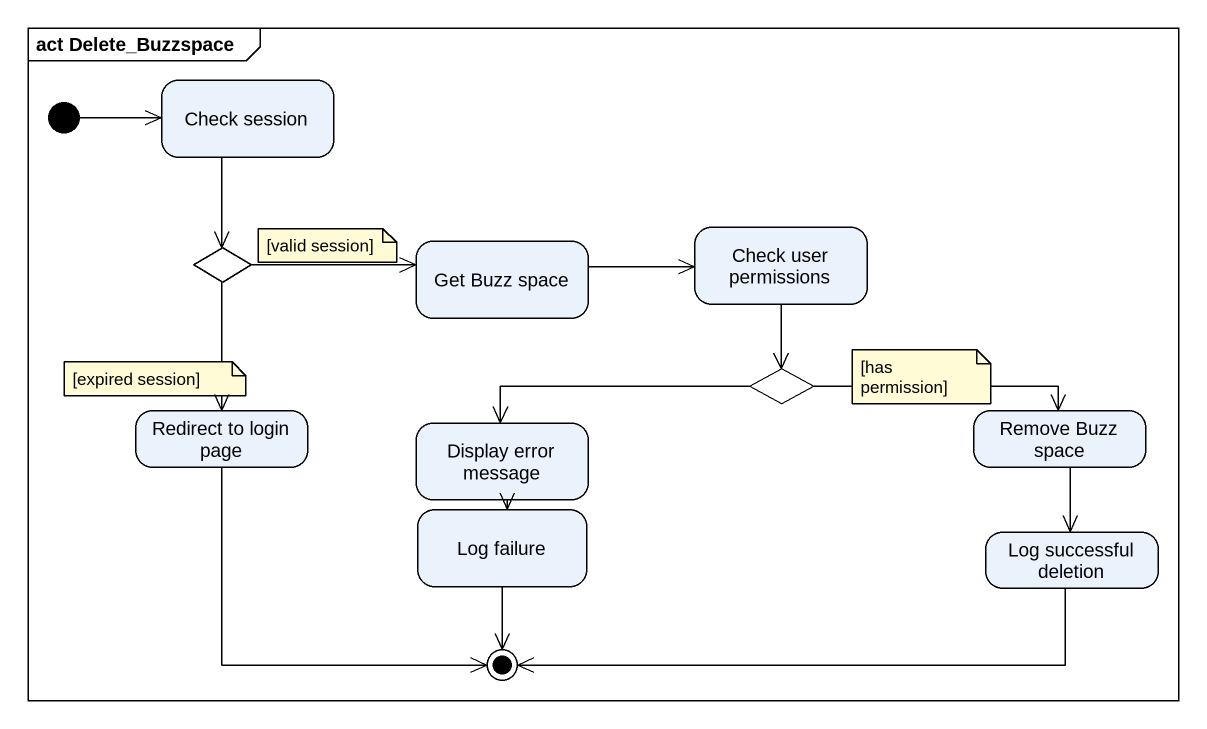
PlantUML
@startuml
mainframe act Delete_Buzzspace
hide empty description
state "Check session" as Check_session
state choice1 <<choice>>
state "Get Buzz space" as Get_Buzz_space
state "Check user permissions" as Check_user_permissions
state "Redirect to login page" as Redirect_to_login_page
state "Display error message" as Display_error_message
state choice2 <<choice>>
state "Remove Buzz space" as Remove_Buzz_space
state "Log failure" as Log_failure
state "Log successful deletion" as Log_successful_deletion
[*] -right-> Check_session
Check_session --> choice1
choice1 -right-> Get_Buzz_space
choice1 --> Redirect_to_login_page
Get_Buzz_space -right-> Check_user_permissions
Check_user_permissions --> choice2
Display_error_message --> Log_failure
choice2 -left-> Display_error_message
choice2 -right-> Remove_Buzz_space
Remove_Buzz_space --> Log_successful_deletion
Redirect_to_login_page --> [*]
Log_failure --> [*]
Log_successful_deletion -left-> [*]
note as N1
  [valid session]
end note
note as N2
  [expired session]
end note
note as N3
  [has permission]
end note
@enduml
